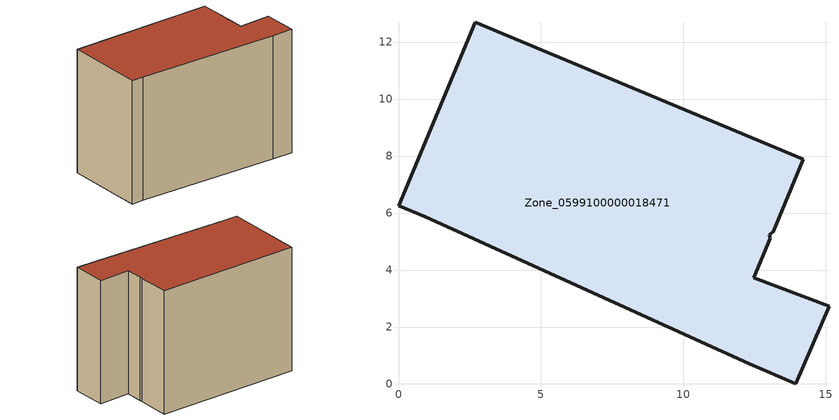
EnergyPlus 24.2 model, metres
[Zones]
Zone_0599100000018471
 floor ground (C_G): 13.05,5.12 12.47,3.72 15.11,2.73 13.95,0 12.32,0.71 0.94,5.87 0,6.26 2.7,12.7 14.21,7.88 13.15,5.34 13.02,5.23 z0
 wall outside (C_F): 12.47,3.72 13.05,5.12 13.02,5.23 13.15,5.34 14.21,7.88 2.7,12.7 0,6.26 0.94,5.87 12.32,0.71 13.95,0 15.11,2.73 12.47,3.72 z0:10.61
 roof outside (C_R): 13.02,5.23 13.15,5.34 14.21,7.88 2.7,12.7 0,6.26 0.94,5.87 12.32,0.71 13.95,0 15.11,2.73 12.47,3.72 13.05,5.12 z10.61
[BUILDING]
Pand.0599100000018471: North Axis=0; Terrain=City; Loads Convergence Tolerance Value=0.04; Temperature Convergence Tolerance Value=0.4; Solar Distribution=FullExterior; Maximum Number of Warmup Days=25; Minimum Number of Warmup Days=1
[Site:Location]
Rotterdam.The.Hague.AP_ZH_NLD Design_Conditions: Latitude=51.96; Longitude=4.45; Time Zone=1; Elevation=-4.5
[SITE:GROUNDTEMPERATURE:BUILDINGSURFACE]
18, 18, 18, 18, 18, 18, 18, 18, 18, 18, 18, 18
[MATERIAL] Thermal Absorptance=0.9; Solar Absorptance=0.7; Visible Absorptance=0.7
Name | Roughness | Thickness | Conductivity | Density | Specific Heat
G.TI.1946 | MediumSmooth | 0.15 | 1 | 540 | 1210
F.TI.1946 | Rough | 0.3 | 0.857143 | 1920 | 840
R.TI.1946 | MediumRough | 0.2 | 0.1 | 1500 | 1000
[CONSTRUCTION]
C_G: G.TI.1946
C_F: F.TI.1946
C_R: R.TI.1946
[ZONE]
Zone_0599100000018471: Type=1; Multiplier=1; Ceiling Height=Autocalculate; Volume=Autocalculate; Floor Area=autocalculate; Part of Total Floor Area=Yes
[ZONEINFILTRATION:DESIGNFLOWRATE]
Infil_Zone_0599100000018471: Zone or ZoneList or Space or SpaceList=Zone_0599100000018471; Schedule=AlwaysOn; Design Flow Rate Calculation Method=Flow/Area; Flow Rate per Floor Area=0.003; Constant Term Coefficient=1; Temperature Term Coefficient=0; Velocity Term Coefficient=0; Velocity Squared Term Coefficient=0
[HVACTEMPLATE:ZONE:IDEALLOADSAIRSYSTEM]
Zone_0599100000018471: Maximum Heating Supply Air Temperature=50; Minimum Cooling Supply Air Temperature=13; Maximum Heating Supply Air Humidity Ratio=0.0156; Minimum Cooling Supply Air Humidity Ratio=0.0077; Heating Limit=NoLimit; Cooling Limit=NoLimit; Dehumidification Control Type=ConstantSensibleHeatRatio; Cooling Sensible Heat Ratio=0.7; Dehumidification Setpoint=60; Humidification Control Type=None; Humidification Setpoint=30; Outdoor Air Method=None; Outdoor Air Flow Rate per Person=0.00944; Outdoor Air Flow Rate per Zone Floor Area=0; Outdoor Air Flow Rate per Zone=0; Demand Controlled Ventilation Type=None; Outdoor Air Economizer Type=NoEconomizer; Heat Recovery Type=None; Sensible Heat Recovery Effectiveness=0.7; Latent Heat Recovery Effectiveness=0.65
[ZONECONTROL:THERMOSTAT]
ThermostatControl_Zone_0599100000018471: Zone or ZoneList=Zone_0599100000018471; Control Type Schedule=DualSetpointControlType; Control 1=Thermostat_Zone_0599100000018471; Temperature Difference Between Cutout And Setpoint=0
[THERMOSTATSETPOINT:DUALSETPOINT]
Thermostat_Zone_0599100000018471: Heating Setpoint Temperature Schedule=HeatingSetpoint_Zone_0599100000018471; Cooling Setpoint Temperature Schedule=CoolingSetpoint_Zone_0599100000018471
[SCHEDULE:COMPACT]
HeatingSetpoint_Zone_0599100000018471: Through: 12/31, For: AllDays, Until: 24:00, 21
CoolingSetpoint_Zone_0599100000018471: Through: 12/31, For: AllDays, Until: 24:00, 24
DualSetpointControlType: Through: 12/31, For: AllDays, Until: 24:00, 4
AlwaysOn: Through: 12/31, For: AllDays, Until: 24:00, 1
